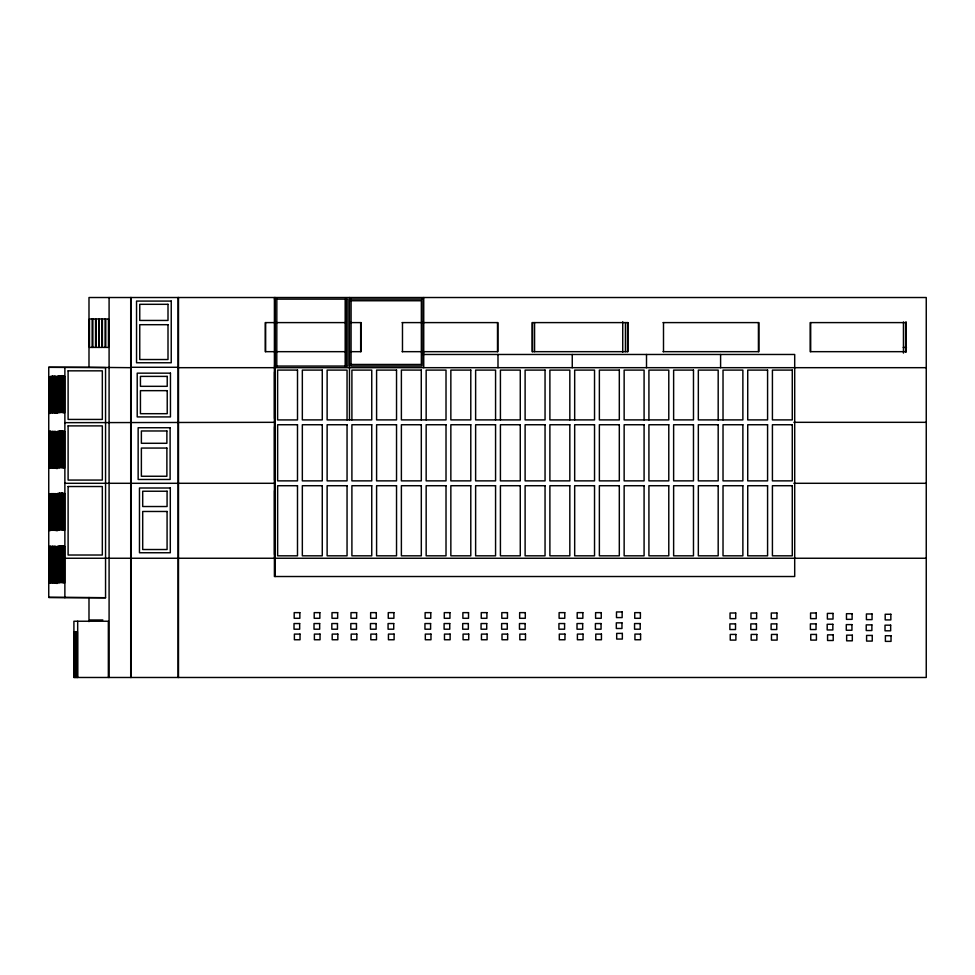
<?xml version="1.0" encoding="UTF-8"?>
<svg xmlns="http://www.w3.org/2000/svg" width="975" height="975" viewBox="0 0 975 975"><rect width="100%" height="100%" fill="white"/><g stroke="black" fill="none" stroke-linecap="round" stroke-linejoin="round"><path stroke-width="1.46" d="M48.75 367.307L105.556 367.612L105.556 597.724L48.75 597.419L48.75 367.307L89.432 367.307M64.874 597.724L64.874 367.612M274.45 299.13L275.182 299.13M276.022 299.13L347.868 299.13L347.868 366.064L276.022 366.064M350.317 299.13L422.967 299.13M350.171 300.751L421.346 300.751L421.346 364.455L350.171 364.455M95.66 318.983L89.468 318.983L89.468 347.405L95.66 347.405M101.887 318.983L96.062 318.983L96.062 347.405L101.887 347.405M105.337 318.983L102.399 318.983L102.399 347.405L105.337 347.405M345.516 322.603L265.261 322.603L265.261 351.67L345.516 351.67M350.037 322.603L361.055 322.603L361.055 351.67L350.037 351.67M402.102 322.603L497.896 322.603L497.896 351.67L402.102 351.67M663.024 322.603L758.903 322.603L758.903 351.67L663.024 351.67M903.228 347.405L906.47 347.405M422.918 354.473L794.698 354.473L794.698 576.518L274.402 576.518L274.402 297.521M274.45 366.064L275.182 366.064M130.711 367.283L178.096 367.283M131.113 367.685L88.993 367.295L88.993 297.521L926.25 297.521L926.25 677.479L73.905 677.479L73.905 621.233L108.347 621.233L108.347 677.479M178.096 367.685L926.25 367.685M421.31 370.098L401.383 370.061L401.383 419.896L446.014 419.896L446.014 370.098L426.16 370.098L426.16 419.896M274.523 371.926L274.523 418.592M274.402 422.321L64.874 422.663M793.882 422.321L926.25 422.321M274.523 426.721L274.523 480.175M64.874 483.295L274.402 483.295M793.882 483.295L926.25 483.295M274.523 490.632L274.523 554.58M64.874 558.248L926.25 558.248M48.75 597.419L105.556 597.724M89.834 619.99L102.838 619.99M906.043 321.787L906.043 352.109M905.592 322.603L905.592 351.67M903.447 321.982L903.447 353.084M810.688 322.603L810.688 351.67M758.428 322.603L758.428 351.67M723.023 419.896L723.023 370.098L742.877 370.098L742.877 419.896L698.332 419.896L698.332 370.098L718.185 370.098L718.185 419.896M720.598 354.473L720.598 367.685M663.5 322.603L663.5 351.67M648.923 419.896L648.923 370.098L668.789 370.098L668.789 419.896L624.146 419.896L624.146 370.098L644.085 370.098L644.085 419.896M646.51 354.473L646.51 367.685M627.534 322.603L627.534 351.67M625.45 322.603L625.45 351.67M622.732 321.787L622.732 352.109M574.677 419.896L574.677 370.098L594.531 370.098L594.531 419.896L549.888 419.896L549.888 370.098L569.827 370.098L569.827 419.896M572.252 354.473L572.252 367.685M534.568 322.603L534.568 351.67M532.569 322.603L532.569 351.67M500.419 419.896L500.419 370.098L520.272 370.098L520.272 419.896L475.629 419.896L475.629 370.098L495.568 370.098L495.568 419.896M497.993 354.473L497.993 367.685M497.506 322.603L497.506 351.67M423.735 297.521L423.735 367.685M422.077 299.13L422.126 366.064L351.049 366.064L351.097 299.13M421.273 370.061L421.273 419.896M402.48 322.603L402.48 351.67M360.665 322.603L360.665 351.67M351.902 419.896L351.902 370.098L371.755 370.098L371.755 419.896L327.125 419.896L327.125 370.098L347.051 370.098L347.051 419.896M349.477 297.521L349.477 419.896M346.21 299.13L346.247 366.064M345.479 299.13L345.479 366.064M345.43 299.13L345.43 366.064M276.839 299.13L276.79 366.064M275.218 297.521L275.218 576.518M265.651 322.603L265.651 351.67M178.486 297.521L178.486 677.479M178.096 297.521L178.096 677.479M131.113 297.521L131.113 677.479M130.711 297.521L130.711 677.479M109.09 297.521L109.09 677.479M105.081 318.983L105.081 347.405M101.79 318.983L101.79 347.405M99.109 318.983L99.109 347.405M98.743 318.983L98.743 347.405M95.55 318.983L95.55 347.405M92.869 318.983L92.869 347.405M92.15 318.983L92.15 347.405M88.993 597.492L88.993 621.636M77.683 621.233L77.683 677.479M77.403 677.479L77.403 631.703L74.161 631.703L74.161 677.479M76.598 631.703L76.598 677.479M75.782 631.703L75.782 677.479M74.965 631.703L74.965 677.479M68.104 486.525L68.104 555.019L102.326 555.019L102.326 486.525L68.104 486.525M68.104 425.892L68.104 480.066L102.326 480.066L102.326 425.892L68.104 425.892M68.104 370.841L68.104 419.433L102.326 419.433L102.326 370.841L68.104 370.841M171.234 301.08L136.537 301.08L136.537 362.761L171.234 362.761L171.234 301.08M168.005 304.31L139.754 304.31L139.754 320.446L168.005 320.446L168.005 304.31M108.457 318.983L105.775 318.983L105.775 347.405L108.457 347.405L108.457 318.983M627.973 322.603L532.131 322.603L532.131 351.67L627.973 351.67L627.973 322.603M906.092 322.603L810.188 322.603L810.188 351.67L906.092 351.67L906.092 322.603M168.005 324.699L139.754 324.699L139.754 359.531L168.005 359.531L168.005 324.699M297.509 370.086L277.619 370.086L277.619 419.92L297.509 419.92L297.509 370.086M322.274 370.098L302.335 370.098L302.335 419.896L322.274 419.896L322.274 370.098M396.533 370.098L376.594 370.098L376.594 419.896L396.533 419.896L396.533 370.098M470.791 370.098L450.852 370.098L450.852 419.896L470.791 419.896L470.791 370.098M545.049 370.098L525.111 370.098L525.111 419.896L545.049 419.896L545.049 370.098M619.308 370.098L599.369 370.098L599.369 419.896L619.308 419.896L619.308 370.098M693.481 370.098L673.628 370.098L673.628 419.896L693.481 419.896L693.481 370.098M767.581 370.098L747.727 370.098L747.727 419.896L767.581 419.896L767.581 370.098M792.273 370.098L772.419 370.098L772.419 419.896L792.273 419.896L792.273 370.098M170.454 373.157L137.207 373.157L137.207 416.922L170.454 416.922L170.454 373.157M62.851 375.692L61.364 375.692L61.364 412.352L62.851 412.352L62.851 375.692M59.39 375.911L57.903 375.911L57.903 412.559L59.39 412.559L59.39 375.911M61.12 375.862L59.621 375.862L59.621 412.523L61.12 412.523L61.12 375.862M52.333 376.253L50.846 376.253L50.846 412.913L52.333 412.913L52.333 376.253M54.076 376.253L52.577 376.253L52.577 412.913L54.076 412.913L54.076 376.253M64.594 376.253L63.095 376.253L63.095 412.9L64.594 412.9L64.594 376.253M55.843 376.289L54.356 376.289L54.356 412.949L55.843 412.949L55.843 376.289M167.225 376.387L140.437 376.387L140.437 386.319L167.225 386.319L167.225 376.387M57.623 376.569L56.136 376.569L56.136 413.229L57.623 413.229L57.623 376.569M50.505 376.716L49.018 376.716L49.018 413.363L50.505 413.363L50.505 376.716M167.225 390.658L140.437 390.658L140.437 413.692L167.225 413.692L167.225 390.658M297.497 424.747L277.643 424.747L277.643 480.87L297.497 480.87L297.497 424.747M322.274 424.747L302.335 424.747L302.335 480.87L322.274 480.87L322.274 424.747M347.051 424.747L327.125 424.747L327.125 480.87L347.051 480.87L347.051 424.747M371.755 424.747L351.902 424.747L351.902 480.87L371.755 480.87L371.755 424.747M396.533 424.747L376.594 424.747L376.594 480.87L396.533 480.87L396.533 424.747M421.31 424.747L401.383 424.747L401.383 480.87L421.31 480.87L421.31 424.747M446.014 424.747L426.16 424.747L426.16 480.87L446.014 480.87L446.014 424.747M470.791 424.747L450.852 424.747L450.852 480.87L470.791 480.87L470.791 424.747M495.568 424.747L475.629 424.747L475.629 480.87L495.568 480.87L495.568 424.747M520.272 424.747L500.419 424.747L500.419 480.87L520.272 480.87L520.272 424.747M545.049 424.747L525.111 424.747L525.111 480.87L545.049 480.87L545.049 424.747M569.827 424.747L549.888 424.747L549.888 480.87L569.827 480.87L569.827 424.747M594.531 424.747L574.677 424.747L574.677 480.87L594.531 480.87L594.531 424.747M619.308 424.747L599.369 424.747L599.369 480.87L619.308 480.87L619.308 424.747M644.085 424.747L624.146 424.747L624.146 480.87L644.085 480.87L644.085 424.747M668.789 424.747L648.923 424.747L648.923 480.87L668.789 480.87L668.789 424.747M693.481 424.747L673.628 424.747L673.628 480.87L693.481 480.87L693.481 424.747M718.185 424.747L698.332 424.747L698.332 480.87L718.185 480.87L718.185 424.747M742.877 424.747L723.023 424.747L723.023 480.87L742.877 480.87L742.877 424.747M767.581 424.747L747.727 424.747L747.727 480.87L767.581 480.87L767.581 424.747M792.273 424.747L772.419 424.747L772.419 480.87L792.273 480.87L792.273 424.747M170.113 427.745L138.145 427.745L138.145 479.481L170.113 479.481L170.113 427.745M61.12 431.096L59.621 431.096L59.621 467.744L61.12 467.744L61.12 431.096M62.851 430.926L61.364 430.926L61.364 467.573L62.851 467.573L62.851 430.926M166.883 430.974L141.375 430.974L141.375 443.284L166.883 443.284L166.883 430.974M50.505 431.303L49.018 431.303L49.018 467.963L50.505 467.963L50.505 431.303M59.39 431.133L57.903 431.133L57.903 467.793L59.39 467.793L59.39 431.133M52.333 431.486L50.846 431.486L50.846 468.134L52.333 468.134L52.333 431.486M54.076 431.486L52.577 431.486L52.577 468.134L54.076 468.134L54.076 431.486M64.594 431.474L63.095 431.474L63.095 468.134L64.594 468.134L64.594 431.474M55.843 431.511L54.356 431.511L54.356 468.171L55.843 468.171L55.843 431.511M57.623 431.803L56.136 431.803L56.136 468.451L57.623 468.451L57.623 431.803M166.883 448.061L141.375 448.061L141.375 476.251L166.883 476.251L166.883 448.061M297.497 485.721L277.643 485.721L277.643 555.823L297.497 555.823L297.497 485.721M322.274 485.721L302.335 485.721L302.335 555.823L322.274 555.823L322.274 485.721M347.051 485.721L327.125 485.721L327.125 555.823L347.051 555.823L347.051 485.721M371.755 485.721L351.902 485.721L351.902 555.823L371.755 555.823L371.755 485.721M396.533 485.721L376.594 485.721L376.594 555.823L396.533 555.823L396.533 485.721M421.31 485.721L401.383 485.721L401.383 555.823L421.31 555.823L421.31 485.721M446.014 485.721L426.16 485.721L426.16 555.823L446.014 555.823L446.014 485.721M470.791 485.721L450.852 485.721L450.852 555.823L470.791 555.823L470.791 485.721M495.568 485.721L475.629 485.721L475.629 555.823L495.568 555.823L495.568 485.721M520.272 485.721L500.419 485.721L500.419 555.823L520.272 555.823L520.272 485.721M545.049 485.721L525.111 485.721L525.111 555.823L545.049 555.823L545.049 485.721M569.827 485.721L549.888 485.721L549.888 555.823L569.827 555.823L569.827 485.721M594.531 485.721L574.677 485.721L574.677 555.823L594.531 555.823L594.531 485.721M619.308 485.721L599.369 485.721L599.369 555.823L619.308 555.823L619.308 485.721M644.085 485.721L624.146 485.721L624.146 555.823L644.085 555.823L644.085 485.721M668.789 485.721L648.923 485.721L648.923 555.823L668.789 555.823L668.789 485.721M693.481 485.721L673.628 485.721L673.628 555.823L693.481 555.823L693.481 485.721M718.185 485.721L698.332 485.721L698.332 555.823L718.185 555.823L718.185 485.721M742.877 485.721L723.023 485.721L723.023 555.823L742.877 555.823L742.877 485.721M767.581 485.721L747.727 485.721L747.727 555.823L767.581 555.823L767.581 485.721M792.273 485.721L772.419 485.721L772.419 555.823L792.273 555.823L792.273 485.721M170.296 488L139.474 488L139.474 552.752L170.296 552.752L170.296 488M167.078 491.229L142.703 491.229L142.703 506.525L167.078 506.525L167.078 491.229M62.851 493.094L61.364 493.094L61.364 529.754L62.851 529.754L62.851 493.094M59.39 493.301L57.903 493.301L57.903 529.961L59.39 529.961L59.39 493.301M61.12 493.265L59.621 493.265L59.621 529.913L61.12 529.913L61.12 493.265M52.333 493.655L50.846 493.655L50.846 530.303L52.333 530.303L52.333 493.655M54.076 493.655L52.577 493.655L52.577 530.303L54.076 530.303L54.076 493.655M64.594 493.643L63.095 493.643L63.095 530.303L64.594 530.303L64.594 493.643M55.843 493.679L54.356 493.679L54.356 530.339L55.843 530.339L55.843 493.679M50.505 493.886L49.018 493.886L49.018 530.534L50.505 530.534L50.505 493.886M57.623 493.972L56.136 493.972L56.136 530.619L57.623 530.619L57.623 493.972M167.078 511.473L142.703 511.473L142.703 549.522L167.078 549.522L167.078 511.473M62.851 545.817L61.364 545.817L61.364 582.465L62.851 582.465L62.851 545.817M59.39 546.024L57.903 546.024L57.903 582.684L59.39 582.684L59.39 546.024M61.12 545.976L59.621 545.976L59.621 582.636L61.12 582.636L61.12 545.976M50.505 546.366L49.018 546.366L49.018 583.026L50.505 583.026L50.505 546.366M52.333 546.366L50.834 546.366L50.834 583.026L52.333 583.026L52.333 546.366M54.076 546.366L52.577 546.366L52.577 583.026L54.076 583.026L54.076 546.366M55.843 546.402L54.344 546.402L54.344 583.062L55.843 583.062L55.843 546.402M64.594 546.366L63.095 546.366L63.095 583.013L64.594 583.013L64.594 546.366M57.623 546.683L56.123 546.683L56.123 583.342L57.623 583.342L57.623 546.683M622.148 611.947L616.492 611.947L616.492 617.589L622.148 617.589L622.148 611.947M299.849 612.641L294.194 612.641L294.194 618.296L299.849 618.296L299.849 612.641M319.849 612.641L314.206 612.641L314.206 618.296L319.849 618.296L319.849 612.641M337.655 612.641L332 612.641L332 618.296L337.655 618.296L337.655 612.641M356.643 612.641L350.988 612.641L350.988 618.296L356.643 618.296L356.643 612.641M376.289 612.641L370.646 612.641L370.646 618.296L376.289 618.296L376.289 612.641M393.9 612.641L388.257 612.641L388.257 618.296L393.9 618.296L393.9 612.641M430.779 612.641L425.124 612.641L425.124 618.296L430.779 618.296L430.779 612.641M449.938 612.641L444.283 612.641L444.283 618.296L449.938 618.296L449.938 612.641M468.524 612.641L462.881 612.641L462.881 618.296L468.524 618.296L468.524 612.641M486.903 612.641L481.248 612.641L481.248 618.296L486.903 618.296L486.903 612.641M507.463 612.641L501.808 612.641L501.808 618.296L507.463 618.296L507.463 612.641M525.293 612.641L519.651 612.641L519.651 618.296L525.293 618.296L525.293 612.641M564.769 612.641L559.114 612.641L559.114 618.296L564.769 618.296L564.769 612.641M582.855 612.641L577.2 612.641L577.2 618.296L582.855 618.296L582.855 612.641M601.246 612.641L595.591 612.641L595.591 618.296L601.246 618.296L601.246 612.641M640.392 612.641L634.737 612.641L634.737 618.296L640.392 618.296L640.392 612.641M735.711 612.995L730.056 612.995L730.056 618.638L735.711 618.638L735.711 612.995M756.637 612.995L750.982 612.995L750.982 618.638L756.637 618.638L756.637 612.995M776.941 612.995L771.286 612.995L771.286 618.638L776.941 618.638L776.941 612.995M816.221 612.995L810.566 612.995L810.566 618.638L816.221 618.638L816.221 612.995M833.028 613.397L827.373 613.397L827.373 619.052L833.028 619.052L833.028 613.397M852.113 613.702L846.471 613.702L846.471 619.357L852.113 619.357L852.113 613.702M872.052 613.97L866.409 613.97L866.409 619.625L872.052 619.625L872.052 613.97M890.845 614.262L885.19 614.262L885.19 619.917L890.845 619.917L890.845 614.262M621.965 622.842L616.322 622.842L616.322 628.497L621.965 628.497L621.965 622.842M299.666 623.549L294.023 623.549L294.023 629.204L299.666 629.204L299.666 623.549M319.666 623.549L314.023 623.549L314.023 629.204L319.666 629.204L319.666 623.549M337.472 623.549L331.829 623.549L331.829 629.204L337.472 629.204L337.472 623.549M356.46 623.549L350.817 623.549L350.817 629.204L356.46 629.204L356.46 623.549M376.118 623.549L370.463 623.549L370.463 629.204L376.118 629.204L376.118 623.549M393.729 623.549L388.074 623.549L388.074 629.204L393.729 629.204L393.729 623.549M430.597 623.549L424.954 623.549L424.954 629.204L430.597 629.204L430.597 623.549M449.755 623.549L444.112 623.549L444.112 629.204L449.755 629.204L449.755 623.549M468.341 623.549L462.698 623.549L462.698 629.204L468.341 629.204L468.341 623.549M486.72 623.549L481.065 623.549L481.065 629.204L486.72 629.204L486.72 623.549M507.28 623.549L501.638 623.549L501.638 629.204L507.28 629.204L507.28 623.549M525.123 623.549L519.468 623.549L519.468 629.204L525.123 629.204L525.123 623.549M564.586 623.549L558.931 623.549L558.931 629.204L564.586 629.204L564.586 623.549M582.672 623.549L577.017 623.549L577.017 629.204L582.672 629.204L582.672 623.549M601.063 623.549L595.408 623.549L595.408 629.204L601.063 629.204L601.063 623.549M640.209 623.549L634.567 623.549L634.567 629.204L640.209 629.204L640.209 623.549M735.528 623.89L729.873 623.89L729.873 629.545L735.528 629.545L735.528 623.89M756.454 623.89L750.811 623.89L750.811 629.545L756.454 629.545L756.454 623.89M776.758 623.89L771.115 623.89L771.115 629.545L776.758 629.545L776.758 623.89M816.038 623.89L810.396 623.89L810.396 629.545L816.038 629.545L816.038 623.89M832.845 624.293L827.19 624.293L827.19 629.947L832.845 629.947L832.845 624.293M851.943 624.609L846.288 624.609L846.288 630.252L851.943 630.252L851.943 624.609M871.882 624.878L866.227 624.878L866.227 630.533L871.882 630.533L871.882 624.878M890.662 625.17L885.02 625.17L885.02 630.813L890.662 630.813L890.662 625.17M622.342 633.397L616.688 633.397L616.688 639.052L622.342 639.052L622.342 633.397M300.032 634.103L294.389 634.103L294.389 639.758L300.032 639.758L300.032 634.103M320.044 634.103L314.389 634.103L314.389 639.758L320.044 639.758L320.044 634.103M337.837 634.103L332.195 634.103L332.195 639.758L337.837 639.758L337.837 634.103M356.826 634.103L351.183 634.103L351.183 639.758L356.826 639.758L356.826 634.103M376.484 634.103L370.829 634.103L370.829 639.758L376.484 639.758L376.484 634.103M394.095 634.103L388.44 634.103L388.44 639.758L394.095 639.758L394.095 634.103M430.974 634.103L425.319 634.103L425.319 639.758L430.974 639.758L430.974 634.103M450.121 634.103L444.478 634.103L444.478 639.758L450.121 639.758L450.121 634.103M468.719 634.103L463.064 634.103L463.064 639.758L468.719 639.758L468.719 634.103M487.086 634.103L481.443 634.103L481.443 639.758L487.086 639.758L487.086 634.103M507.646 634.103L502.003 634.103L502.003 639.758L507.646 639.758L507.646 634.103M525.488 634.103L519.833 634.103L519.833 639.758L525.488 639.758L525.488 634.103M564.952 634.103L559.309 634.103L559.309 639.758L564.952 639.758L564.952 634.103M583.038 634.103L577.395 634.103L577.395 639.758L583.038 639.758L583.038 634.103M601.429 634.103L595.786 634.103L595.786 639.758L601.429 639.758L601.429 634.103M640.587 634.103L634.932 634.103L634.932 639.758L640.587 639.758L640.587 634.103M735.893 634.445L730.251 634.445L730.251 640.1L735.893 640.1L735.893 634.445M756.832 634.445L751.177 634.445L751.177 640.1L756.832 640.1L756.832 634.445M777.136 634.445L771.481 634.445L771.481 640.1L777.136 640.1L777.136 634.445M816.416 634.445L810.761 634.445L810.761 640.1L816.416 640.1L816.416 634.445M833.211 634.847L827.568 634.847L827.568 640.502L833.211 640.502L833.211 634.847M852.308 635.164L846.653 635.164L846.653 640.819L852.308 640.819L852.308 635.164M872.247 635.432L866.592 635.432L866.592 641.087L872.247 641.087L872.247 635.432M891.028 635.724L885.385 635.724L885.385 641.379L891.028 641.379L891.028 635.724"/></g></svg>
